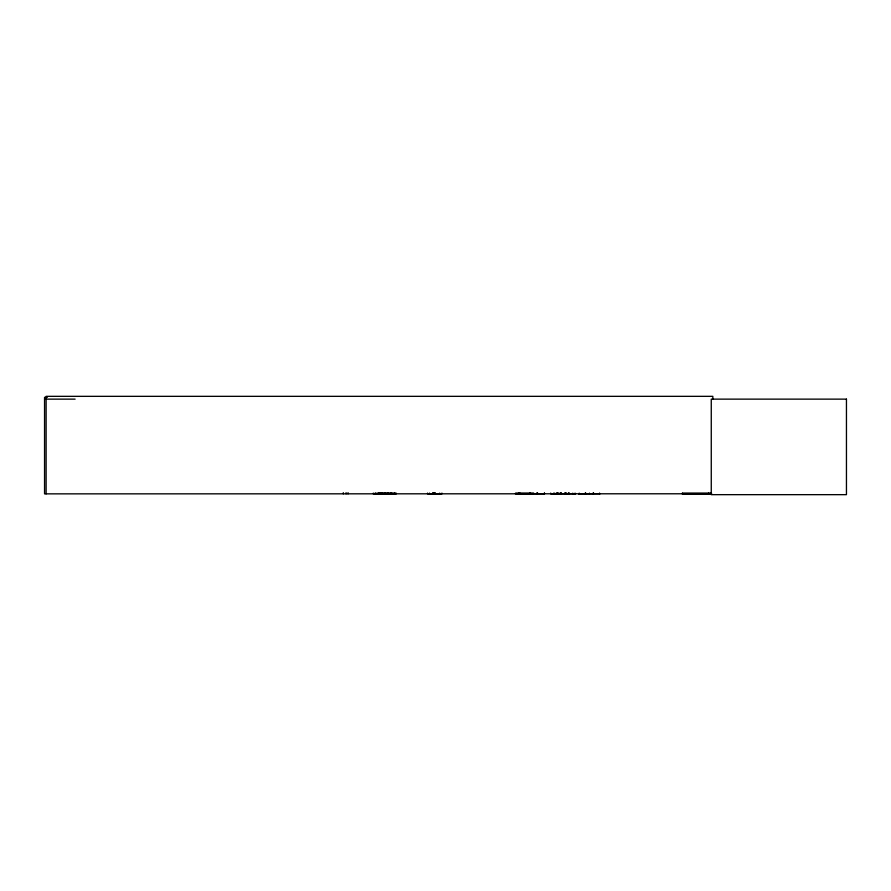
<?xml version="1.0" encoding="UTF-8"?>
<svg xmlns="http://www.w3.org/2000/svg" width="891" height="891" viewBox="0 0 891 891"><rect width="100%" height="100%" fill="white"/><g stroke="black" fill="none" stroke-linecap="round" stroke-linejoin="round"><path stroke-width="1.34" d="M387.652 493.826L387.663 493.068M427.591 493.068L427.591 493.859L441.925 493.826L441.914 493.068M530.011 493.826L530.011 493.068M544.334 493.826L544.345 493.068M550.716 493.068L550.716 493.859L575.586 493.759M682.417 493.224L682.317 493.859L711.53 493.781L44.55 493.859L44.55 397.341L47.334 397.341M682.762 493.826L708.701 493.826L708.646 493.091M682.328 493.514L711.519 493.514M682.417 493.859L682.306 493.224L711.519 493.224M553.656 493.737L553.712 493.068M518.918 493.737L518.93 493.135M578.727 493.859L600.077 493.759M380.602 493.737L380.535 492.868M554.67 493.759L554.737 493.135L554.803 493.859M579.15 493.759L579.217 493.135L579.295 493.859M375.167 493.759L375.234 493.135M376.938 493.759L377.038 493.135M380.012 493.759L379.867 492.667M44.55 399.135L75.111 399.135M378.385 493.235L396.228 493.235M515.521 493.235L533.765 493.235M378.352 493.469L396.261 493.491M515.488 493.469L533.798 493.469M396.25 493.803L373.329 493.826L373.329 493.068M515.51 493.803L544.434 493.826L544.434 493.068M391.706 493.759L391.684 493.068M391.127 493.737L391.194 492.868M439.764 493.759L439.697 493.135L439.619 493.859M589.564 493.759L589.497 493.135L589.43 493.859M565.451 493.759L565.362 492.868M557.443 493.737L557.387 493.068M572.835 493.759L572.79 493.135L572.757 493.859M565.005 493.659L565.05 493.068M557.777 493.859L557.71 492.868M530.112 493.759L530.1 493.068M712.833 399.135L712.833 396.339L46.12 396.339L46.12 493.859M599.554 493.068L599.554 493.859M593.54 492.868L593.54 493.859M593.194 492.868L593.194 493.859M585.665 492.868L585.665 493.859M585.309 492.868L585.309 493.859M575.074 493.068L575.074 493.859M569.059 492.868L569.059 493.859M568.703 492.868L568.703 493.859M566.698 493.068L566.698 493.859M565.807 492.868L565.807 493.859M564.939 493.068L564.939 493.859M561.174 492.868L561.107 493.859M560.818 492.868L560.818 493.859M560.651 492.868L560.651 493.859M558.145 492.868L558.212 493.859M557.343 493.068L557.343 493.859M556.563 492.868L556.563 493.859M537.507 492.868L537.507 493.859M537.44 492.868L537.44 493.859M519.798 492.868L519.798 493.859M519.019 493.068L518.974 493.859M435.008 492.868L434.986 493.859M434.797 492.667L434.797 493.859M434.507 492.868L434.496 493.859M433.627 492.868L433.627 493.859M433.282 492.868L433.282 493.859M432.826 492.667L432.826 493.859M429.562 493.068L429.562 493.859M394.59 493.068L394.59 493.859M391.316 492.868L391.316 493.859M391.004 493.068L391.004 493.859M388.71 493.068L388.71 493.859M387.897 493.068L387.897 493.859M387.14 493.068L387.14 493.859M385.38 493.068L385.38 493.859M384.11 493.068L384.11 493.859M381.838 492.667L381.838 493.859M381.649 492.868L381.649 493.859M381.303 492.868L381.303 493.859M380.758 492.667L380.724 493.859M380.401 492.868L380.401 493.859M380.257 492.868L380.234 493.859M378.786 492.667L378.786 493.859M377.127 493.068L377.127 493.859M375.311 493.068L375.311 493.859M348.058 492.667L348.058 493.859M346.087 492.667L346.087 493.859M343.302 492.667L343.302 493.859M846.45 399.135L711.263 399.135L711.263 494.661L846.45 494.661L846.45 399.135M559.849 493.759L559.804 493.135L559.771 493.859M537.006 493.859L537.006 492.868L536.939 493.859"/></g></svg>
